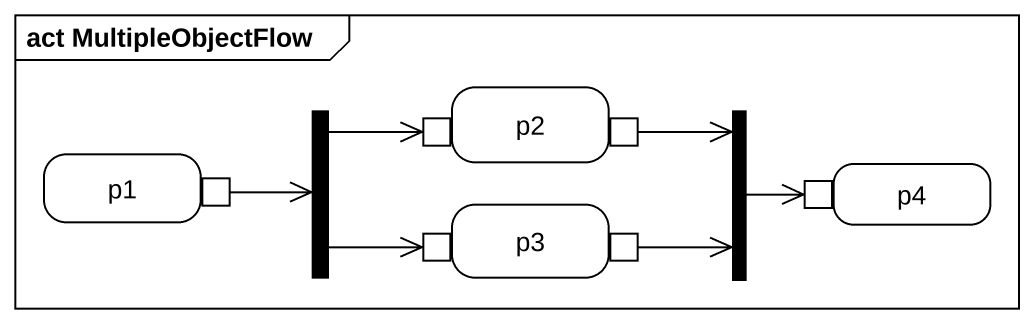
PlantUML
@startuml
mainframe act MultipleObjectFlow
hide empty description
state p1 {
  state pin1 <<outputPin>>
}
state fork1 <<fork>>
state p2 {
  state pin2 <<inputPin>>
  state pin3 <<outputPin>>
}
state fork2 <<join>>
state p4 {
  state pin4 <<inputPin>>
}
state p3 {
  state pin5 <<inputPin>>
  state pin6 <<outputPin>>
}
pin1 -right-> fork1
fork1 -right-> pin2
fork1 -right-> pin5
pin3 -right-> fork2
fork2 -right-> pin4
pin6 -right-> fork2
@enduml
